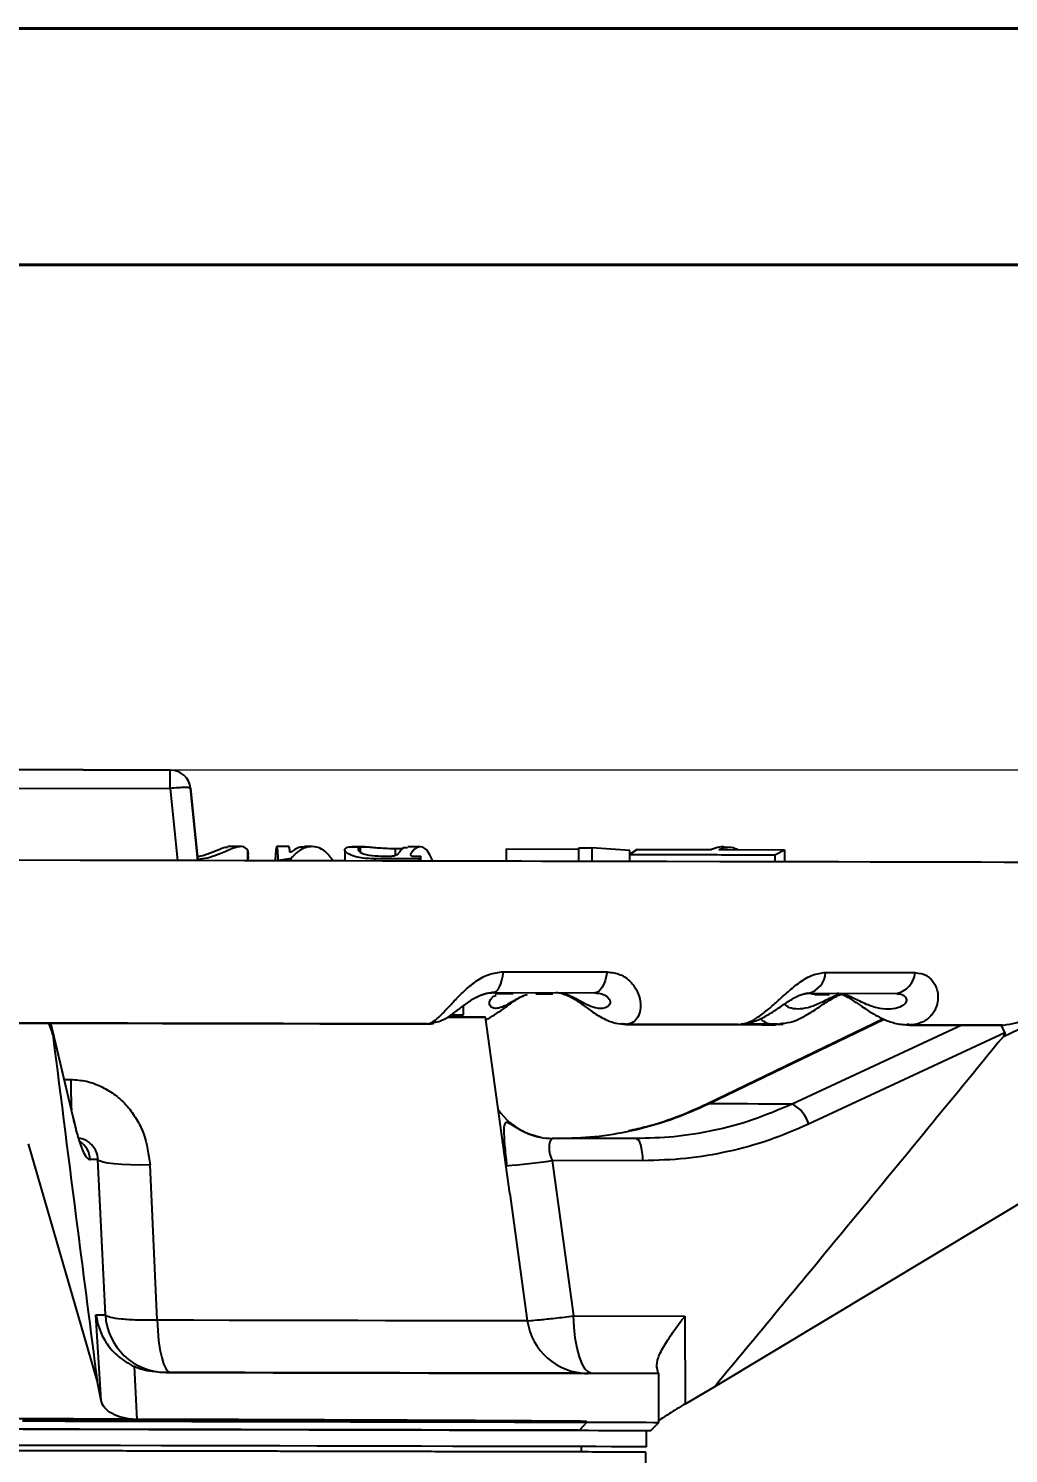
# Model space of a CAD drawing. Header units: millimetres. Extents: x 1890 to 4327, y 775 to 2498.
# Drawn here: x 2624.2 to 2744.6, y 2322.9 to 2497.9 of the extents above; entities that cross this region are included whole.
import ezdxf

# ---------------------------------------------------------------- set-up
doc = ezdxf.new("R2010")
doc.units = ezdxf.units.MM
for name, color, linetype, lineweight in [('AM_5', 3, 'Continuous', 25), ('AM_BOR', 7, 'Continuous', 50), ('粗实线', 7, 'Continuous', 40)]:
    doc.layers.add(name, color=color, linetype=linetype, lineweight=lineweight)
doc.styles.add('SLDTEXTSTYLE1', font='txt.shx', dxfattribs={"width": 0.7, "bigfont": 'gbcbig.shx'})
doc.dimstyles.new('SLDDIMSTYLE12$0', dxfattribs={"dimtxt": 12, "dimasz": 10, "dimexe": 0, "dimexo": 0.0625, "dimgap": 0.875, "dimtad": 1, "dimdec": 1, "dimlfac": 1.8, "dimrnd": 1e-09, "dimzin": 12, "dimdsep": 46, "dimtxsty": 'SLDTEXTSTYLE1', "dimcen": 0.09, "dimdle": 8.16, "dimclrd": 3, "dimclre": 3, "dimadec": 0, "dimazin": 3, "dimtfac": 1, "dimtdec": 1, "dimtofl": 0, "dimtmove": 0, "dimatfit": 3, "dimfxl": 0, "dimfrac": 2, "dimtolj": 1, "dimlwd": 5, "dimlwe": 5, "dimarcsym": 0})

# ---------------------------------------------------------------- blocks, each defined once
blk = doc.blocks.new('*D78')
at = {"layer": 'AM_5', "color": 3, "lineweight": 5, "transparency": 16777216}
blk.add_line((2641.7, 2406.85), (2821.53, 2406.85), dxfattribs=at)
at = {"layer": 'AM_5', "color": 3, "linetype": 'Continuous', "lineweight": 5, "transparency": 16777216}
for p, q in [((2821.53, 2396.85), (2821.53, 2118.11)), ((2688.7, 2108.11), (2821.53, 2108.11))]:
    blk.add_line(p, q, dxfattribs=at)
at = {"layer": 'AM_5', "color": 3, "transparency": 16777216}
for points in [[(2819.86, 2396.85), (2823.19, 2396.85), (2821.53, 2406.85)], [(2819.86, 2118.11), (2823.19, 2118.11), (2821.53, 2108.11)]]:
    blk.add_solid(points, dxfattribs=at)
at = {"layer": 'Defpoints', "color": 0, "transparency": 16777216}
for p in [(2641.64, 2406.85), (2688.64, 2108.11), (2821.53, 2108.11)]:
    blk.add_point(p, dxfattribs=at)
at = {"layer": 'AM_5', "color": 0, "transparency": 16777216, "insert": (2814.65, 2257.48), "char_height": 12, "attachment_point": 5, "rotation": 90, "style": 'SLDTEXTSTYLE1'}
blk.add_mtext('\\A1;300', dxfattribs=at)
blk = doc.blocks.new('rA3')
at = {"layer": '粗实线'}
for p, q in [((753.384, 421.26), (333.384, 421.26)), ((748.384, 416.26), (358.384, 416.26))]:
    blk.add_line(p, q, dxfattribs=at)

msp = doc.modelspace()

# ---------------------------------------------------------------- linework, layer by layer
at = {"color": 7, "linetype": 'Continuous', "lineweight": 25}
for p, q in [((2641.636, 2406.846), (2608.661, 2406.917)), ((2608.661, 2406.917), (2641.636, 2406.846)), ((2641.631, 2404.585), (2641.636, 2406.846)), ((2641.636, 2406.846), (2641.636, 2406.846)), ((2608.656, 2404.656), (2641.631, 2404.585)), ((2641.631, 2404.585), (2642.533, 2395.724)), ((2645.022, 2395.719), (2644.117, 2404.6)), ((2644.117, 2404.6), (2645.022, 2395.719)), ((2644.117, 2404.6), (2644.117, 2404.6)), ((2650.427, 2397.454), (2648.709, 2397.457)), ((2656.234, 2397.441), (2654.734, 2397.445)), ((2654.68, 2395.7), (2650.76, 2395.708)), ((2651.14, 2397.024), (2651.137, 2395.707)), ((2651.223, 2395.707), (2651.224, 2396.246)), ((2654.913, 2395.698), (2654.914, 2395.723)), ((2656.476, 2395.999), (2654.914, 2395.723)), ((2656.432, 2396.767), (2656.334, 2396.767)), ((2656.475, 2395.694), (2656.476, 2395.999)), ((2658.965, 2397.436), (2658.148, 2397.437)), ((2663.081, 2397.024), (2663.078, 2395.68)), ((2665.519, 2397.422), (2663.928, 2397.425)), ((2664.95, 2397.331), (2664.949, 2396.78)), ((2672.249, 2395.952), (2666.797, 2395.927)), ((2666.797, 2395.672), (2666.797, 2395.927)), ((2668.584, 2396.235), (2667.53, 2396.238)), ((2669.279, 2397.208), (2669.277, 2396.339)), ((2669.279, 2397.208), (2670.267, 2397.205)), ((2672.328, 2397.407), (2670.803, 2397.41)), ((2671.184, 2396.398), (2671.184, 2396.594)), ((2671.834, 2396.253), (2672.41, 2396.26)), ((2672.41, 2396.26), (2672.249, 2395.952)), ((2672.249, 2395.661), (2672.249, 2395.952)), ((2672.408, 2395.66), (2672.41, 2396.26)), ((2682.918, 2397.153), (2682.915, 2395.639)), ((2682.918, 2397.153), (2691.828, 2397.139)), ((2691.825, 2395.619), (2691.828, 2397.302)), ((2691.828, 2397.302), (2693.439, 2397.299)), ((2693.439, 2397.299), (2693.435, 2395.616)), ((2698.118, 2396.973), (2693.439, 2397.299)), ((2698.055, 2396.483), (2698.053, 2395.606)), ((2699.018, 2397.106), (2698.055, 2396.483)), ((2698.117, 2396.523), (2698.118, 2396.973)), ((2699.018, 2397.106), (2708.147, 2397.084)), ((2709.029, 2397.081), (2717.102, 2397.06)), ((2710.276, 2397.326), (2709.379, 2397.328)), ((2715.929, 2396.43), (2715.927, 2395.567)), ((2715.929, 2396.43), (2717.102, 2397.06)), ((2717.102, 2397.06), (2717.099, 2395.565)), ((2663.113, 2395.682), (2659.585, 2395.689)), ((2681.337, 2379.506), (2681.126, 2379.506)), ((2681.469, 2379.505), (2681.13, 2379.506)), ((2681.337, 2379.506), (2693.798, 2379.479)), ((2681.635, 2379.358), (2681.429, 2379.535)), ((2683.78, 2379.354), (2681.635, 2379.358)), ((2686.545, 2379.348), (2688.659, 2379.344)), ((2719.38, 2379.331), (2720.043, 2379.423)), ((2720.84, 2379.276), (2719.871, 2379.425)), ((2720.043, 2379.423), (2730.809, 2379.4)), ((2720.84, 2379.276), (2722.644, 2379.272)), ((2743.996, 2374.118), (2752.916, 2378.355)), ((2677.675, 2376.769), (2677.677, 2377.918)), ((2683.344, 2354.845), (2680.348, 2376.492)), ((2626.665, 2375.759), (2627.188, 2374.367)), ((2627.144, 2374.836), (2626.971, 2375.594)), ((2629.705, 2364.235), (2627.012, 2375.59)), ((2627.144, 2374.836), (2629.823, 2363.545)), ((2673.239, 2375.668), (2673.966, 2375.742)), ((2697.057, 2375.692), (2697.801, 2375.617)), ((2697.702, 2375.609), (2697.569, 2375.64)), ((2697.589, 2375.606), (2701.232, 2375.599)), ((2729.272, 2376.275), (2707.477, 2365.774)), ((2707.775, 2365.846), (2729.336, 2376.24)), ((2711.393, 2375.58), (2711.544, 2375.594)), ((2711.521, 2375.589), (2711.662, 2375.605)), ((2716.232, 2375.625), (2711.988, 2375.635)), ((2712.559, 2375.624), (2716.499, 2375.615)), ((2715.92, 2375.569), (2716.641, 2375.7)), ((2716.075, 2375.647), (2715.926, 2375.658)), ((2716.499, 2375.615), (2716.075, 2375.647)), ((2716.499, 2375.615), (2716.952, 2375.651)), ((2717.001, 2375.765), (2716.559, 2375.625)), ((2738.902, 2375.533), (2718.063, 2365.823)), ((2732.124, 2375.617), (2732.763, 2375.545)), ((2732.616, 2375.536), (2732.124, 2375.617)), ((2743.698, 2375.523), (2744.18, 2374.587)), ((2744.18, 2374.587), (2720.075, 2363.352)), ((2628.612, 2368.845), (2629.411, 2368.844)), ((2632.635, 2331.869), (2624.209, 2360.943)), ((2689.297, 2361.606), (2688.539, 2361.607)), ((2698.841, 2361.585), (2688.588, 2361.607)), ((2632.739, 2359.01), (2631.799, 2359.012)), ((2633.655, 2339.928), (2632.739, 2359.01)), ((2640.016, 2339.325), (2639.148, 2358.347)), ((2688.556, 2358.891), (2691.198, 2339.806)), ((2699.709, 2358.867), (2688.556, 2358.891)), ((2752.547, 2357.581), (2708.568, 2331.157)), ((2683.344, 2354.842), (2685.504, 2339.228)), ((2632.505, 2339.931), (2633.655, 2339.928)), ((2633.129, 2329.417), (2632.505, 2339.931)), ((2691.198, 2339.806), (2704.852, 2339.777)), ((2704.852, 2339.777), (2704.887, 2328.988)), ((2637.175, 2333.586), (2637.535, 2327.107)), ((2641.102, 2332.866), (2640.414, 2332.868)), ((2701.614, 2332.737), (2693.449, 2332.755)), ((2701.413, 2333.51), (2701.414, 2333.408)), ((2701.671, 2326.737), (2701.684, 2332.737)), ((2633.129, 2329.417), (2632.635, 2331.869)), ((2708.568, 2331.157), (2704.887, 2328.988)), ((2637.535, 2327.107), (2636.497, 2327.176)), ((2692.799, 2326.756), (2691.916, 2325.758)), ((2692.799, 2326.756), (2692.799, 2326.859)), ((2700.164, 2323.741), (2700.169, 2325.74)), ((2700.669, 2325.739), (2701.671, 2326.737)), ((2701.785, 2327.037), (2701.671, 2326.955)), ((2692.163, 2323.099), (2692.164, 2323.757)), ((2700.594, 2274.564), (2700.063, 2323.082))]:
    msp.add_line(p, q, dxfattribs=at)
at = {"color": 7, "linetype": 'Continuous', "lineweight": 25, "flags": 128}
for points in [[(2749.111, 2395.497), (2744.116, 2395.507), (2738.862, 2395.518), (2733.363, 2395.53), (2727.629, 2395.542), (2721.674, 2395.555), (2715.51, 2395.568), (2709.151, 2395.582), (2702.611, 2395.596), (2695.905, 2395.61), (2689.047, 2395.625), (2682.052, 2395.64), (2674.935, 2395.655), (2667.713, 2395.67), (2660.401, 2395.686), (2653.015, 2395.702), (2645.571, 2395.718), (2638.087, 2395.734), (2630.577, 2395.75), (2623.059, 2395.766)], [(2691.963, 2395.62), (2689.606, 2395.625), (2687.233, 2395.63), (2684.845, 2395.635), (2682.442, 2395.641), (2680.024, 2395.646), (2677.593, 2395.651), (2675.148, 2395.656), (2672.692, 2395.661)], [(2693.435, 2395.616), (2693.234, 2395.616), (2693.033, 2395.617), (2692.832, 2395.617), (2692.631, 2395.618), (2692.43, 2395.618), (2692.228, 2395.618), (2692.026, 2395.619), (2691.825, 2395.619)], [(2698.115, 2395.607), (2697.794, 2395.608), (2695.694, 2395.612), (2693.579, 2395.617)], [(2787.163, 2395.416), (2786.975, 2395.416), (2786.41, 2395.418), (2785.47, 2395.42), (2784.156, 2395.422), (2782.473, 2395.426), (2780.424, 2395.43), (2778.014, 2395.436), (2775.249, 2395.442), (2772.135, 2395.448), (2768.679, 2395.456), (2764.889, 2395.464), (2760.775, 2395.473), (2756.346, 2395.482), (2751.612, 2395.492), (2746.585, 2395.503), (2741.277, 2395.515), (2735.699, 2395.526), (2729.866, 2395.539), (2723.79, 2395.552), (2717.487, 2395.565), (2717.099, 2395.566)], [(2681.337, 2379.506), (2681.535, 2379.551), (2681.728, 2379.685), (2681.913, 2379.907), (2682.085, 2380.21), (2682.24, 2380.589), (2682.374, 2381.033), (2682.486, 2381.534), (2682.571, 2382.079)], [(2682.571, 2382.079), (2684.186, 2382.076), (2685.794, 2382.072), (2687.397, 2382.069), (2688.993, 2382.066), (2690.583, 2382.062), (2692.166, 2382.059), (2693.743, 2382.055), (2695.313, 2382.052)], [(2695.313, 2382.052), (2695.208, 2381.507), (2695.072, 2381.006), (2694.906, 2380.562), (2694.716, 2380.183), (2694.505, 2379.88), (2694.278, 2379.659), (2694.041, 2379.524), (2693.798, 2379.479)], [(2722.149, 2381.995), (2723.561, 2381.992), (2724.962, 2381.989), (2726.354, 2381.986), (2727.735, 2381.983), (2729.107, 2381.98), (2730.467, 2381.977), (2731.818, 2381.974), (2733.157, 2381.971)], [(2675.702, 2376.503), (2676.881, 2376.5), (2678.26, 2376.497), (2679.296, 2376.495), (2679.983, 2376.493), (2680.315, 2376.493), (2680.291, 2376.493), (2679.911, 2376.493), (2679.177, 2376.495), (2678.095, 2376.497), (2676.671, 2376.5), (2675.747, 2376.502)], [(2701.232, 2375.599), (2702.509, 2375.596), (2703.779, 2375.593), (2705.044, 2375.591), (2706.302, 2375.588), (2707.554, 2375.585), (2708.799, 2375.583), (2710.037, 2375.58), (2711.269, 2375.577)], [(2711.765, 2375.578), (2712.682, 2375.576), (2714.331, 2375.572), (2715.966, 2375.569)], [(2732.409, 2375.532), (2733.065, 2375.531), (2733.718, 2375.529), (2734.368, 2375.528), (2735.014, 2375.527), (2735.658, 2375.525), (2736.298, 2375.524), (2736.935, 2375.523), (2737.568, 2375.521)], [(2737.568, 2375.521), (2738.348, 2375.519), (2739.123, 2375.518), (2739.893, 2375.516), (2740.658, 2375.515), (2741.418, 2375.513), (2742.172, 2375.511), (2742.921, 2375.51), (2743.665, 2375.508)], [(2629.823, 2363.545), (2629.758, 2364.049), (2629.705, 2364.236)], [(2707.477, 2365.775), (2707.56, 2365.819), (2707.775, 2365.846)], [(2718.063, 2365.823), (2717.214, 2365.825), (2716.236, 2365.827), (2715.132, 2365.83), (2713.903, 2365.832), (2712.551, 2365.835), (2711.077, 2365.838), (2709.485, 2365.842), (2707.775, 2365.846)], [(2699.709, 2358.867), (2699.684, 2359.406), (2699.63, 2359.919), (2699.547, 2360.388), (2699.439, 2360.798), (2699.31, 2361.133), (2699.163, 2361.381), (2699.005, 2361.533), (2698.841, 2361.585)], [(2639.148, 2358.347), (2637.905, 2358.339), (2636.739, 2358.36), (2635.678, 2358.408), (2634.747, 2358.484), (2633.971, 2358.585), (2633.369, 2358.708), (2632.955, 2358.851), (2632.739, 2359.01)], [(2693.449, 2332.755), (2693.023, 2332.889), (2692.613, 2333.285), (2692.233, 2333.928), (2691.897, 2334.797), (2691.617, 2335.859), (2691.402, 2337.077), (2691.261, 2338.409), (2691.198, 2339.806)], [(2640.016, 2339.325), (2640.083, 2338.02), (2640.2, 2336.79), (2640.366, 2335.674), (2640.574, 2334.707), (2640.819, 2333.922), (2641.091, 2333.341), (2641.383, 2332.986), (2641.685, 2332.865)], [(2640.016, 2339.325), (2644.488, 2339.315), (2648.85, 2339.306), (2653.073, 2339.297), (2657.133, 2339.288), (2661.003, 2339.28), (2664.66, 2339.272), (2668.08, 2339.265), (2671.244, 2339.258), (2674.13, 2339.252), (2676.722, 2339.247), (2679.002, 2339.242), (2680.958, 2339.238), (2682.576, 2339.234), (2683.846, 2339.232), (2684.761, 2339.23), (2685.315, 2339.228), (2685.504, 2339.228)], [(2701.614, 2332.737), (2701.653, 2332.737), (2701.309, 2332.738), (2700.583, 2332.74), (2699.48, 2332.742), (2698.006, 2332.745), (2696.167, 2332.749), (2693.973, 2332.754), (2691.435, 2332.759), (2688.567, 2332.765), (2685.383, 2332.772), (2681.899, 2332.779), (2678.133, 2332.787), (2674.104, 2332.796), (2669.833, 2332.805), (2665.341, 2332.815), (2660.652, 2332.825), (2655.79, 2332.835), (2650.779, 2332.846), (2645.645, 2332.857), (2640.414, 2332.868)], [(2693.042, 2325.756), (2691.75, 2325.758), (2689.238, 2325.764), (2686.428, 2325.77), (2683.334, 2325.776), (2679.969, 2325.783), (2676.35, 2325.791), (2672.495, 2325.799), (2668.421, 2325.808), (2664.149, 2325.817), (2659.697, 2325.827), (2655.089, 2325.837), (2650.345, 2325.847), (2645.488, 2325.857), (2640.541, 2325.868), (2635.528, 2325.878), (2630.473, 2325.889), (2625.4, 2325.9), (2620.333, 2325.911)], [(2622.929, 2327.205), (2624.628, 2327.202), (2626.327, 2327.198), (2628.027, 2327.195), (2629.726, 2327.191), (2631.423, 2327.187), (2633.118, 2327.184), (2634.81, 2327.18), (2636.497, 2327.176)], [(2623.465, 2327.007), (2628.714, 2326.996), (2633.953, 2326.985), (2639.157, 2326.974), (2644.3, 2326.963), (2649.358, 2326.952), (2654.305, 2326.942), (2659.117, 2326.931), (2663.771, 2326.921), (2668.245, 2326.912), (2672.516, 2326.903), (2676.563, 2326.894), (2680.367, 2326.886), (2683.909, 2326.878), (2687.172, 2326.871), (2690.14, 2326.865), (2692.799, 2326.859)], [(2623.465, 2326.904), (2628.714, 2326.893), (2633.953, 2326.882), (2639.157, 2326.871), (2644.3, 2326.86), (2649.358, 2326.849), (2654.305, 2326.838), (2659.117, 2326.828), (2663.771, 2326.818), (2668.245, 2326.808), (2672.516, 2326.799), (2676.563, 2326.791), (2680.367, 2326.783), (2683.909, 2326.775), (2687.172, 2326.768), (2690.14, 2326.762), (2692.799, 2326.756)], [(2623.506, 2325.904), (2628.685, 2325.893), (2633.854, 2325.882), (2638.989, 2325.871), (2644.063, 2325.86), (2649.053, 2325.849), (2653.934, 2325.839), (2658.683, 2325.829), (2663.275, 2325.819), (2667.689, 2325.81), (2671.903, 2325.801), (2675.896, 2325.792), (2679.649, 2325.784), (2683.145, 2325.777), (2686.364, 2325.77), (2689.293, 2325.764), (2691.916, 2325.758)], [(2691.916, 2325.758), (2694.246, 2325.753), (2696.23, 2325.749), (2697.858, 2325.745), (2699.121, 2325.743), (2700.012, 2325.741), (2700.528, 2325.74), (2700.669, 2325.739)], [(2692.799, 2326.756), (2695.161, 2326.751), (2697.172, 2326.747), (2698.822, 2326.743), (2700.102, 2326.741), (2701.005, 2326.739), (2701.528, 2326.738), (2701.671, 2326.737)], [(2700.164, 2323.741), (2699.989, 2323.741), (2699.465, 2323.742), (2698.593, 2323.744), (2697.379, 2323.746), (2695.828, 2323.75), (2693.947, 2323.754), (2691.745, 2323.758), (2689.234, 2323.764), (2686.424, 2323.77), (2683.329, 2323.776), (2679.965, 2323.783), (2676.346, 2323.791), (2672.491, 2323.799), (2668.417, 2323.808), (2664.144, 2323.817), (2659.693, 2323.827), (2655.084, 2323.837), (2650.34, 2323.847), (2645.483, 2323.857), (2640.537, 2323.868), (2635.524, 2323.878), (2630.469, 2323.889), (2625.396, 2323.9), (2620.329, 2323.911)]]:
    msp.add_lwpolyline(points, dxfattribs=at)
at = {"color": 7, "linetype": 'Continuous', "lineweight": 25}
for centre, radius, start, end in [((2641.63, 2404.346), 2.5, 5.81493, 89.87751), ((2641.63, 2404.346), 2.5, 5.81493, 89.87751), ((2719.388, 2382.108), 2.763, 283.71071, 357.65791), ((2730.289, 2382.233), 2.88, 280.39224, 354.78917), ((2760.884, 2369.289), 131.473, 180.19425, 181.82618), ((2688.673, 2369.754), 8.163, 214.11019, 245.44357), ((2716.343, 2362.369), 3.86, 14.77003, 63.52904), ((2628.912, 2358.845), 2.892, 3.30335, 56.85343), ((2688.607, 2369.627), 8.02, 247.49374, 269.8614), ((2678.432, 2423.521), 65.419, 273.89088, 278.90272), ((2641.129, 2340.353), 7.486, 183.24837, 269.79193), ((2692.934, 2340.256), 7.5, 187.87748, 269.87749)]:
    msp.add_arc(centre, radius, start, end, dxfattribs=at)
for points in [[(2644.117, 2404.6), (2644.077, 2404.627), (2643.997, 2404.681), (2643.421, 2404.701), (2642.602, 2404.673), (2641.955, 2404.614), (2641.631, 2404.585)], [(2695.15, 2361.593), (2694.305, 2361.595), (2692.614, 2361.598), (2690.403, 2361.603), (2689.297, 2361.606)], [(2698.841, 2361.585), (2698.366, 2361.586), (2697.415, 2361.588), (2695.905, 2361.591), (2695.15, 2361.593)], [(2700.063, 2323.082), (2699.942, 2323.082), (2699.699, 2323.083), (2697.75, 2323.087), (2694.674, 2323.093), (2690.41, 2323.102), (2685.062, 2323.114), (2678.713, 2323.127), (2671.474, 2323.143), (2663.468, 2323.16), (2654.832, 2323.178), (2645.715, 2323.198), (2636.271, 2323.218), (2626.663, 2323.239), (2617.055, 2323.259), (2607.611, 2323.279), (2598.494, 2323.299), (2589.858, 2323.317), (2581.852, 2323.334), (2574.613, 2323.35), (2568.264, 2323.364), (2562.916, 2323.375), (2558.653, 2323.384), (2555.577, 2323.391), (2553.627, 2323.395), (2553.384, 2323.396), (2553.263, 2323.396)], [(2626.663, 2323.239), (2623.805, 2323.245), (2618.089, 2323.257), (2609.662, 2323.275), (2601.526, 2323.292), (2593.819, 2323.309), (2586.675, 2323.324), (2580.215, 2323.338), (2574.55, 2323.35), (2569.777, 2323.36), (2565.972, 2323.369), (2563.228, 2323.375), (2561.488, 2323.378), (2561.271, 2323.379), (2561.163, 2323.379)], [(2692.163, 2323.099), (2692.055, 2323.099), (2691.838, 2323.1), (2690.099, 2323.103), (2687.354, 2323.109), (2683.549, 2323.117), (2678.776, 2323.127), (2673.111, 2323.139), (2666.651, 2323.153), (2659.507, 2323.168), (2651.8, 2323.185), (2643.664, 2323.202), (2635.237, 2323.22), (2629.521, 2323.233), (2626.663, 2323.239)]]:
    msp.add_open_spline(points, degree=3, dxfattribs=at)
for points, knots in [([(2651.14, 2397.024), (2650.96, 2397.231), (2650.609, 2397.636), (2649.202, 2397.187), (2647.696, 2396.52), (2646.276, 2396.014), (2645.405, 2395.898), (2645.009, 2395.845)], [0, 0, 0, 0, 0.2863119, 0.55953071, 0.76733828, 0.89433721, 1, 1, 1, 1]), ([(2654.914, 2395.723), (2654.895, 2396.038), (2654.859, 2396.679), (2654.777, 2397.431), (2654.69, 2397.549), (2654.604, 2396.955), (2654.553, 2396.382), (2654.526, 2395.853), (2654.518, 2395.699)], [0, 0, 0, 0, 0.15351513, 0.31151055, 0.62183079, 0.77597192, 0.93465022, 1, 1, 1, 1]), ([(2661.63, 2395.683), (2661.31, 2396.114), (2660.483, 2397.228), (2659.192, 2397.544), (2658.01, 2397.283), (2657.188, 2396.782), (2656.694, 2396.24), (2656.476, 2395.999)], [0, 0, 0, 0, 0.2053841, 0.5315458, 0.6962645, 0.8657186, 1, 1, 1, 1]), ([(2710.117, 2397.212), (2710.091, 2397.227), (2709.459, 2397.586), (2708.789, 2397.33), (2708.147, 2397.084)], [0, 0, 0, 0, 0.0420292, 1, 1, 1, 1]), ([(2709.029, 2397.081), (2709.719, 2397.319), (2710.5, 2397.589), (2711.23, 2397.129), (2711.316, 2397.075)], [0, 0, 0, 0, 0.8829321, 1, 1, 1, 1]), ([(2644.968, 2396.249), (2645.061, 2396.256), (2645.418, 2396.281), (2646.179, 2396.515), (2647.247, 2396.932), (2648.239, 2397.392), (2648.556, 2397.377), (2648.691, 2397.371)], [0, 0, 0, 0, 0.0437633, 0.1679338, 0.4021795, 0.7473798, 1, 1, 1, 1]), ([(2651.208, 2396.246), (2651.212, 2396.272), (2651.269, 2396.63), (2651.202, 2396.834), (2651.14, 2397.024)], [0, 0, 0, 0, 0.0704321, 1, 1, 1, 1]), ([(2656.334, 2396.767), (2656.314, 2396.962), (2656.274, 2397.345), (2656.231, 2397.402), (2656.21, 2397.43)], [0, 0, 0, 0, 0.510119, 1, 1, 1, 1]), ([(2658.116, 2397.394), (2657.883, 2397.387), (2657.31, 2397.37), (2656.759, 2396.991), (2656.432, 2396.767)], [0, 0, 0, 0, 0.4066547, 1, 1, 1, 1]), ([(2666.797, 2395.927), (2666.13, 2395.956), (2665.028, 2396.003), (2663.847, 2396.346), (2663.224, 2396.7), (2662.996, 2397.077), (2663.174, 2397.23), (2663.273, 2397.315)], [0, 0, 0, 0, 0.2904242, 0.4791568, 0.6380876, 0.7972637, 1, 1, 1, 1]), ([(2663.273, 2397.315), (2663.474, 2397.374), (2663.782, 2397.464), (2664.525, 2397.39), (2664.782, 2397.365)], [0, 0, 0, 0, 0.6542152, 1, 1, 1, 1]), ([(2667.53, 2396.238), (2667.036, 2396.255), (2666.233, 2396.283), (2665.345, 2396.518), (2664.86, 2396.805), (2664.681, 2397.127), (2664.856, 2397.26), (2664.95, 2397.331)], [0, 0, 0, 0, 0.2599336, 0.4215944, 0.584063, 0.7764561, 1, 1, 1, 1]), ([(2664.95, 2397.331), (2665.117, 2397.376), (2665.389, 2397.449), (2666.171, 2397.388), (2667.051, 2397.309), (2668.071, 2397.232), (2668.825, 2397.21), (2669.236, 2397.208), (2669.279, 2397.208)], [0, 0, 0, 0, 0.2685044, 0.4379066, 0.6082478, 0.7778738, 0.976771, 1, 1, 1, 1]), ([(2669.654, 2396.589), (2669.608, 2396.533), (2669.536, 2396.447), (2669.306, 2396.341), (2669.073, 2396.279), (2668.824, 2396.239), (2668.659, 2396.236), (2668.584, 2396.235)], [0, 0, 0, 0, 0.3057608, 0.4723517, 0.637981, 0.8377325, 1, 1, 1, 1]), ([(2670.767, 2397.252), (2670.626, 2397.29), (2670.245, 2397.395), (2669.883, 2396.9), (2669.654, 2396.589)], [0, 0, 0, 0, 0.3704922, 1, 1, 1, 1]), ([(2671.184, 2396.594), (2671.159, 2396.544), (2671.121, 2396.468), (2671.169, 2396.364), (2671.287, 2396.299), (2671.515, 2396.256), (2671.712, 2396.254), (2671.834, 2396.253)], [0, 0, 0, 0, 0.2742213, 0.4218346, 0.5710505, 0.7336104, 1, 1, 1, 1]), ([(2673.866, 2395.657), (2673.721, 2396.017), (2673.287, 2397.091), (2672.403, 2397.581), (2671.639, 2397.227), (2671.249, 2396.685), (2671.184, 2396.594)], [0, 0, 0, 0, 0.1864973, 0.5560674, 0.9256862, 1, 1, 1, 1]), ([(2698.055, 2396.483), (2701.119, 2396.474), (2707.261, 2396.457), (2713.035, 2396.439), (2715.929, 2396.43)], [0, 0, 0, 0, 0.498853, 1, 1, 1, 1]), ([(2673.239, 2375.668), (2673.45, 2375.73), (2673.862, 2375.852), (2674.633, 2376.473), (2675.497, 2377.355), (2676.517, 2378.478), (2677.695, 2379.706), (2679.11, 2380.899), (2680.771, 2381.872), (2681.972, 2382.01), (2682.571, 2382.079)], [0, 0, 0, 0, 0.1279379, 0.24972, 0.3803197, 0.4997335, 0.6244222, 0.7495462, 0.8749776, 1, 1, 1, 1]), ([(2695.313, 2382.052), (2695.871, 2381.981), (2696.988, 2381.839), (2698.257, 2380.868), (2699.068, 2379.674), (2699.425, 2378.444), (2699.416, 2377.317), (2699.098, 2376.431), (2698.55, 2375.806), (2698.055, 2375.681), (2697.801, 2375.617)], [0, 0, 0, 0, 0.12462515, 0.249715, 0.37492122, 0.49974255, 0.61927679, 0.75001403, 0.87189027, 1, 1, 1, 1]), ([(2711.521, 2375.589), (2711.88, 2375.654), (2712.58, 2375.78), (2713.745, 2376.405), (2714.75, 2377.15), (2715.585, 2377.862), (2716.214, 2378.425), (2716.862, 2379.016), (2717.776, 2379.835), (2718.978, 2380.822), (2720.555, 2381.788), (2721.618, 2381.926), (2722.149, 2381.995)], [0, 0, 0, 0, 0.12794144, 0.24963358, 0.38016775, 0.44121021, 0.49970945, 0.56357405, 0.62456998, 0.74964196, 0.87502185, 1, 1, 1, 1]), ([(2733.157, 2381.971), (2733.624, 2381.904), (2734.32, 2381.804), (2735.023, 2381.269), (2735.44, 2380.781), (2735.742, 2380.212), (2735.92, 2379.613), (2735.983, 2378.993), (2735.923, 2378.205), (2735.666, 2377.463), (2735.247, 2376.823), (2734.724, 2376.271), (2733.922, 2375.744), (2733.155, 2375.613), (2732.762, 2375.545)], [0, 0, 0, 0, 0.1244795, 0.1858912, 0.249872, 0.3110952, 0.3752088, 0.436224, 0.5001105, 0.6195221, 0.6833857, 0.7502835, 0.8719702, 1, 1, 1, 1]), ([(2744.065, 2375.523), (2744.545, 2375.591), (2745.481, 2375.726), (2746.954, 2376.356), (2748.162, 2377.103), (2749.114, 2377.814), (2749.807, 2378.376), (2750.494, 2378.964), (2751.421, 2379.78), (2752.566, 2380.76), (2753.949, 2381.719), (2754.802, 2381.856), (2755.228, 2381.924)], [0, 0, 0, 0, 0.12801232, 0.24964837, 0.38015983, 0.44120352, 0.49971387, 0.56357251, 0.62457566, 0.74964179, 0.87501679, 1, 1, 1, 1]), ([(2673.41, 2375.736), (2673.954, 2375.822), (2675.251, 2376.025), (2676.723, 2377.202), (2678.21, 2378.343), (2679.362, 2379.064), (2680.517, 2379.511), (2681.187, 2379.533), (2681.52, 2379.544)], [0, 0, 0, 0, 0.21651, 0.5165419, 0.6570432, 0.7800658, 0.8904523, 1, 1, 1, 1]), ([(2679.261, 2378.953), (2679.329, 2378.99), (2679.662, 2379.168), (2680.401, 2379.435), (2681.025, 2379.482), (2681.337, 2379.506)], [0, 0, 0, 0, 0.1146699, 0.5571038, 1, 1, 1, 1]), ([(2680.398, 2376.132), (2681.101, 2376.554), (2682.142, 2377.179), (2683.647, 2378.318), (2684.522, 2378.922), (2684.975, 2379.083), (2685.024, 2379.1)], [0, 0, 0, 0, 0.5112128, 0.7576418, 0.9734468, 1, 1, 1, 1]), ([(2685.472, 2379.258), (2685.272, 2379.194), (2684.774, 2379.032), (2684.054, 2378.625), (2683.172, 2378.105), (2682.359, 2377.678), (2681.608, 2377.523), (2681.033, 2377.677), (2680.767, 2378.109), (2680.939, 2378.634), (2681.24, 2379.013), (2681.579, 2379.155), (2681.676, 2379.195)], [0, 0, 0, 0, 0.048877, 0.1220733, 0.2021553, 0.3553953, 0.5091194, 0.6628416, 0.8162433, 0.8929299, 0.9694545, 1, 1, 1, 1]), ([(2693.798, 2379.479), (2694.095, 2379.455), (2694.689, 2379.406), (2695.347, 2379.046), (2695.681, 2378.604), (2695.713, 2378.074), (2695.296, 2377.65), (2694.542, 2377.493), (2693.623, 2377.65), (2692.686, 2378.078), (2691.729, 2378.616), (2690.876, 2379.06), (2689.939, 2379.417), (2689.321, 2379.465), (2689.012, 2379.489)], [0, 0, 0, 0, 0.0625764, 0.1252848, 0.1848997, 0.2501233, 0.3749307, 0.5001323, 0.6253324, 0.7502715, 0.8127295, 0.8750555, 0.937394, 1, 1, 1, 1]), ([(2689.723, 2379.401), (2689.962, 2379.331), (2690.431, 2379.192), (2691.192, 2378.788), (2692.094, 2378.199), (2692.924, 2377.576), (2693.991, 2376.812), (2695.102, 2376.162), (2696.429, 2375.692), (2697.208, 2375.636), (2697.626, 2375.606)], [0, 0, 0, 0, 0.0889663, 0.1751205, 0.2608238, 0.4140952, 0.5091872, 0.7133094, 0.8458673, 1, 1, 1, 1]), ([(2711.731, 2375.669), (2712.303, 2375.736), (2713.32, 2375.855), (2714.744, 2376.566), (2716.047, 2377.374), (2717.332, 2378.274), (2718.393, 2378.93), (2719.124, 2379.26), (2719.765, 2379.468), (2720.119, 2379.464), (2720.356, 2379.461)], [0, 0, 0, 0, 0.1931622, 0.3431372, 0.4976624, 0.6438486, 0.7721107, 0.8302316, 0.8868982, 1, 1, 1, 1]), ([(2716.833, 2375.735), (2717.276, 2375.789), (2718.172, 2375.897), (2719.493, 2376.556), (2720.823, 2377.362), (2722.127, 2378.272), (2723.18, 2378.919), (2723.811, 2379.22), (2724.025, 2379.286), (2724.084, 2379.304)], [0, 0, 0, 0, 0.1816427, 0.3672701, 0.5589206, 0.7404903, 0.89985, 0.9720444, 1, 1, 1, 1]), ([(2724.169, 2379.332), (2724.086, 2379.322), (2723.729, 2379.281), (2723.03, 2378.981), (2722.146, 2378.551), (2721.079, 2378.02), (2719.928, 2377.597), (2718.746, 2377.449), (2717.701, 2377.571), (2717.301, 2377.939), (2717.115, 2378.11)], [0, 0, 0, 0, 0.0271102, 0.1179757, 0.2043592, 0.2988689, 0.479717, 0.6611364, 0.8425534, 1, 1, 1, 1]), ([(2730.809, 2379.4), (2731.058, 2379.376), (2731.558, 2379.327), (2732.023, 2378.968), (2732.131, 2378.526), (2731.848, 2377.997), (2731.04, 2377.573), (2729.842, 2377.418), (2728.505, 2377.576), (2727.262, 2378.004), (2726.147, 2378.542), (2725.256, 2378.987), (2724.369, 2379.343), (2723.83, 2379.391), (2723.56, 2379.416)], [0, 0, 0, 0, 0.0625764, 0.1252848, 0.1848997, 0.2501233, 0.3749307, 0.5001323, 0.6253324, 0.7502715, 0.8127295, 0.8750555, 0.937394, 1, 1, 1, 1]), ([(2723.576, 2379.416), (2723.676, 2379.407), (2723.866, 2379.391), (2724.294, 2379.245), (2724.815, 2378.988), (2725.524, 2378.561), (2726.341, 2378.002), (2727.653, 2377.108), (2729.114, 2376.267), (2730.883, 2375.645), (2731.9, 2375.571), (2732.442, 2375.532)], [0, 0, 0, 0, 0.0777037, 0.1483677, 0.214032, 0.2764184, 0.3843681, 0.4692883, 0.6935309, 0.8367965, 1, 1, 1, 1]), ([(2676.007, 2376.773), (2676.477, 2376.772), (2677.465, 2376.77), (2677.603, 2376.769), (2677.675, 2376.769)], [0, 0, 0, 0, 0.4764157, 1, 1, 1, 1]), ([(2677.435, 2376.499), (2677.395, 2376.535), (2677.334, 2376.59), (2677.337, 2376.724), (2677.339, 2376.77)], [0, 0, 0, 0, 0.6617391, 1, 1, 1, 1]), ([(2621.749, 2375.777), (2626.161, 2375.767), (2634.944, 2375.749), (2648.002, 2375.721), (2660.811, 2375.694), (2669.11, 2375.677), (2673.239, 2375.668)], [0, 0, 0, 0, 0.2537268, 0.5049693, 0.7537271, 1, 1, 1, 1]), ([(2673.165, 2375.661), (2669.953, 2375.667), (2663.518, 2375.681), (2654.353, 2375.7), (2645.791, 2375.719), (2637.846, 2375.736), (2629.846, 2375.753), (2624.493, 2375.764), (2621.817, 2375.77)], [0, 0, 0, 0, 0.1923705, 0.3854898, 0.5383578, 0.6912259, 0.8456129, 1, 1, 1, 1]), ([(2627.188, 2374.367), (2627.182, 2374.412), (2627.17, 2374.506), (2627.157, 2374.636), (2627.148, 2374.743), (2627.145, 2374.8), (2627.145, 2374.828), (2627.144, 2374.836)], [0, 0, 0, 0, 0.3325712, 0.6879646, 0.8313814, 0.949784, 1, 1, 1, 1]), ([(2673.165, 2375.661), (2673.389, 2375.671), (2673.657, 2375.683), (2673.923, 2375.733), (2673.966, 2375.742)], [0, 0, 0, 0, 0.838527, 1, 1, 1, 1]), ([(2697.702, 2375.609), (2697.505, 2375.62), (2697.272, 2375.633), (2697.087, 2375.684), (2697.057, 2375.692)], [0, 0, 0, 0, 0.8392222, 1, 1, 1, 1]), ([(2711.394, 2375.58), (2709.16, 2375.585), (2704.688, 2375.594), (2700.032, 2375.604), (2697.702, 2375.609)], [0, 0, 0, 0, 0.4994087, 1, 1, 1, 1]), ([(2697.801, 2375.617), (2700.131, 2375.612), (2704.797, 2375.602), (2709.278, 2375.593), (2711.521, 2375.589)], [0, 0, 0, 0, 0.4994075, 1, 1, 1, 1]), ([(2711.662, 2375.605), (2711.777, 2375.611), (2711.93, 2375.62), (2712.094, 2375.652), (2712.135, 2375.66)], [0, 0, 0, 0, 0.7502436, 1, 1, 1, 1]), ([(2715.926, 2375.658), (2715.596, 2375.646), (2714.895, 2375.621), (2714.415, 2376.079), (2714.161, 2376.322)], [0, 0, 0, 0, 0.4701941, 1, 1, 1, 1]), ([(2743.896, 2375.513), (2742.084, 2375.517), (2738.456, 2375.524), (2734.564, 2375.532), (2732.616, 2375.536)], [0, 0, 0, 0, 0.499408, 1, 1, 1, 1]), ([(2732.762, 2375.545), (2734.71, 2375.541), (2738.61, 2375.534), (2742.245, 2375.526), (2744.065, 2375.523)], [0, 0, 0, 0, 0.4994067, 1, 1, 1, 1]), ([(2627.188, 2374.367), (2628.201, 2366.416), (2630.012, 2352.219), (2631.833, 2338.087), (2632.635, 2331.869)], [0, 0, 0, 0, 0.5600002, 1, 1, 1, 1]), ([(2743.996, 2374.118), (2737.402, 2366.08), (2725.627, 2351.727), (2713.781, 2337.442), (2708.568, 2331.157)], [0, 0, 0, 0, 0.5600004, 1, 1, 1, 1]), ([(2744.18, 2374.587), (2744.186, 2374.567), (2744.2, 2374.522), (2744.187, 2374.424), (2744.123, 2374.281), (2744.045, 2374.18), (2743.996, 2374.118)], [0, 0, 0, 0, 0.1147934, 0.2642503, 0.5426543, 1, 1, 1, 1]), ([(2629.411, 2368.844), (2630.061, 2368.799), (2631.378, 2368.708), (2633.24, 2367.999), (2634.936, 2366.963), (2636.372, 2365.603), (2637.528, 2363.998), (2638.706, 2361.623), (2638.971, 2359.655), (2639.148, 2358.347)], [0, 0, 0, 0, 0.1235233, 0.2501507, 0.3747805, 0.5002123, 0.6235234, 0.7497125, 1, 1, 1, 1]), ([(2630.149, 2362.322), (2630.121, 2362.456), (2630.035, 2362.864), (2629.838, 2363.684), (2629.705, 2364.235)], [0, 0, 0, 0, 0.3269815, 1, 1, 1, 1]), ([(2689.297, 2361.606), (2690.782, 2361.648), (2693.814, 2361.736), (2698.422, 2362.522), (2703.14, 2363.807), (2706.211, 2365.158), (2707.775, 2365.846)], [0, 0, 0, 0, 0.2354209, 0.48057, 0.7354347, 1, 1, 1, 1]), ([(2707.477, 2365.774), (2706.422, 2365.299), (2704.042, 2364.226), (2700.842, 2363.153), (2698.692, 2362.683), (2697.938, 2362.518)], [0, 0, 0, 0, 0.34105069, 0.76897077, 1, 1, 1, 1]), ([(2718.063, 2365.823), (2716.45, 2365.136), (2713.283, 2363.785), (2708.383, 2362.5), (2703.578, 2361.715), (2700.399, 2361.628), (2698.841, 2361.585)], [0, 0, 0, 0, 0.2645644, 0.5194287, 0.7645782, 1, 1, 1, 1]), ([(2629.823, 2363.545), (2629.999, 2362.848), (2630.287, 2361.711), (2630.627, 2360.715), (2630.96, 2359.886), (2631.296, 2359.291), (2631.591, 2359.053), (2631.737, 2359.016), (2631.78, 2359.012), (2631.794, 2359.012), (2631.799, 2359.012)], [0, 0, 0, 0, 0.2501646, 0.4085572, 0.4987242, 0.7484853, 0.9263633, 0.9763214, 0.991455, 1, 1, 1, 1]), ([(2687.222, 2361.727), (2686.759, 2361.837), (2685.838, 2362.054), (2684.642, 2362.628), (2683.682, 2363.225), (2683.141, 2363.548), (2682.862, 2363.568), (2682.717, 2363.431), (2682.635, 2363.107), (2682.601, 2362.361), (2682.697, 2360.792), (2682.87, 2359.147), (2682.964, 2358.243)], [0, 0, 0, 0, 0.1033689, 0.2053754, 0.3058264, 0.4078371, 0.4617314, 0.5190392, 0.5812, 0.6494695, 0.8073596, 1, 1, 1, 1]), ([(2720.075, 2363.352), (2718.466, 2362.663), (2715.248, 2361.285), (2710.177, 2359.914), (2704.987, 2359.023), (2701.472, 2358.919), (2699.709, 2358.867)], [0, 0, 0, 0, 0.2492462, 0.4987214, 0.7485201, 1, 1, 1, 1]), ([(2632.739, 2359.01), (2632.726, 2359.188), (2632.7, 2359.536), (2632.514, 2360.07), (2632.227, 2360.553), (2631.717, 2361.105), (2631.077, 2361.535), (2630.524, 2361.607), (2630.333, 2361.632)], [0, 0, 0, 0, 0.1435708, 0.2798832, 0.4154035, 0.5545109, 0.846289, 1, 1, 1, 1]), ([(2688.588, 2361.607), (2688.518, 2361.568), (2688.381, 2361.491), (2688.202, 2360.989), (2688.157, 2360.435), (2688.195, 2359.954), (2688.323, 2359.419), (2688.477, 2359.071), (2688.556, 2358.891)], [0, 0, 0, 0, 0.2616178, 0.5161546, 0.6376198, 0.7555299, 0.8740541, 1, 1, 1, 1]), ([(2632.505, 2339.931), (2632.623, 2339.322), (2632.86, 2338.106), (2633.793, 2336.376), (2635.148, 2334.756), (2636.499, 2333.976), (2637.175, 2333.586)], [0, 0, 0, 0, 0.2505541, 0.5002593, 0.7500544, 1, 1, 1, 1]), ([(2633.655, 2339.928), (2633.808, 2339.833), (2634.112, 2339.643), (2635.544, 2339.44), (2637.53, 2339.317), (2639.186, 2339.322), (2640.016, 2339.325)], [0, 0, 0, 0, 0.24870503, 0.49818959, 0.74837738, 1, 1, 1, 1]), ([(2685.504, 2339.228), (2685.586, 2339.223), (2685.749, 2339.214), (2686.993, 2339.33), (2688.817, 2339.525), (2690.404, 2339.712), (2691.198, 2339.806)], [0, 0, 0, 0, 0.2503671, 0.5005248, 0.7501034, 1, 1, 1, 1]), ([(2701.403, 2333.449), (2701.428, 2333.837), (2701.479, 2334.614), (2702.346, 2336.23), (2703.467, 2337.955), (2704.389, 2339.169), (2704.852, 2339.777)], [0, 0, 0, 0, 0.2499493, 0.4997481, 0.749457, 1, 1, 1, 1]), ([(2640.414, 2332.868), (2639.541, 2332.944), (2638.424, 2333.041), (2637.4, 2333.488), (2637.175, 2333.586)], [0, 0, 0, 0, 0.7808606, 1, 1, 1, 1]), ([(2641.102, 2332.866), (2641.116, 2332.866), (2641.143, 2332.866), (2641.274, 2332.866), (2641.456, 2332.866), (2641.609, 2332.865), (2641.685, 2332.865)], [0, 0, 0, 0, 0.2501498, 0.4993714, 0.7492584, 1, 1, 1, 1]), ([(2641.685, 2332.865), (2643.952, 2332.86), (2648.537, 2332.851), (2655.188, 2332.836), (2661.665, 2332.823), (2667.821, 2332.809), (2673.528, 2332.797), (2678.638, 2332.786), (2683.055, 2332.777), (2686.701, 2332.769), (2689.52, 2332.763), (2691.486, 2332.759), (2692.69, 2332.756), (2692.842, 2332.756), (2692.917, 2332.756)], [0, 0, 0, 0, 0.07919299, 0.16015936, 0.24278284, 0.32785451, 0.41364109, 0.49999999, 0.58635361, 0.67214028, 0.75721715, 0.83983537, 0.92080432, 1, 1, 1, 1]), ([(2693.449, 2332.755), (2693.375, 2332.755), (2693.227, 2332.755), (2693.057, 2332.756), (2692.94, 2332.756), (2692.925, 2332.756), (2692.917, 2332.756)], [0, 0, 0, 0, 0.25014976, 0.49937147, 0.74925843, 1, 1, 1, 1]), ([(2701.403, 2333.449), (2701.468, 2333.151), (2701.552, 2332.769), (2701.603, 2332.743), (2701.614, 2332.737)], [0, 0, 0, 0, 0.7808444, 1, 1, 1, 1]), ([(2636.497, 2327.176), (2635.998, 2327.28), (2635.002, 2327.485), (2633.909, 2328.129), (2633.31, 2328.799), (2633.176, 2329.258), (2633.129, 2329.417)], [0, 0, 0, 0, 0.270985, 0.540835, 0.8409557, 1, 1, 1, 1]), ([(2704.887, 2328.988), (2704.209, 2328.582), (2703.039, 2327.879), (2702.132, 2327.281), (2701.84, 2327.076), (2701.785, 2327.037)], [0, 0, 0, 0, 0.5280154, 0.9113192, 1, 1, 1, 1]), ([(2692.799, 2326.859), (2691.774, 2326.867), (2689.725, 2326.882), (2686.059, 2326.906), (2681.965, 2326.93), (2677.463, 2326.953), (2672.646, 2326.977), (2667.509, 2327), (2662.029, 2327.023), (2655.269, 2327.049), (2647.132, 2327.078), (2640.752, 2327.097), (2637.535, 2327.107)], [0, 0, 0, 0, 0.0890091, 0.1780183, 0.2696134, 0.3612084, 0.4502175, 0.5392267, 0.6308217, 0.7224168, 0.8600381, 1, 1, 1, 1])]:
    msp.add_open_spline(points, degree=3, knots=knots, dxfattribs=at)

# ---------------------------------------------------------------- block references
at = {"layer": 'AM_BOR', "xscale": 5.80078125, "yscale": 5.80078125, "zscale": 5.80078125}
msp.add_blockref('rA3', (-43.587, 54.271), dxfattribs=at)

# ---------------------------------------------------------------- dimensions: what is measured, and where the dimension line sits
at = {"layer": 'AM_5'}
dim = msp.add_linear_dim(base=(2821.528, 2108.106), p1=(2641.636, 2406.846), p2=(2688.637, 2108.106), angle=90, text='300', dimstyle='SLDDIMSTYLE12$0', override={"dimlfac": 1, "dimpost": ''}, dxfattribs=at)
dim.commit()
dim.dimension.update_dxf_attribs({"geometry": '*D78', "text_midpoint": (2814.653, 2257.476)})

doc.saveas('drawing.dxf')
